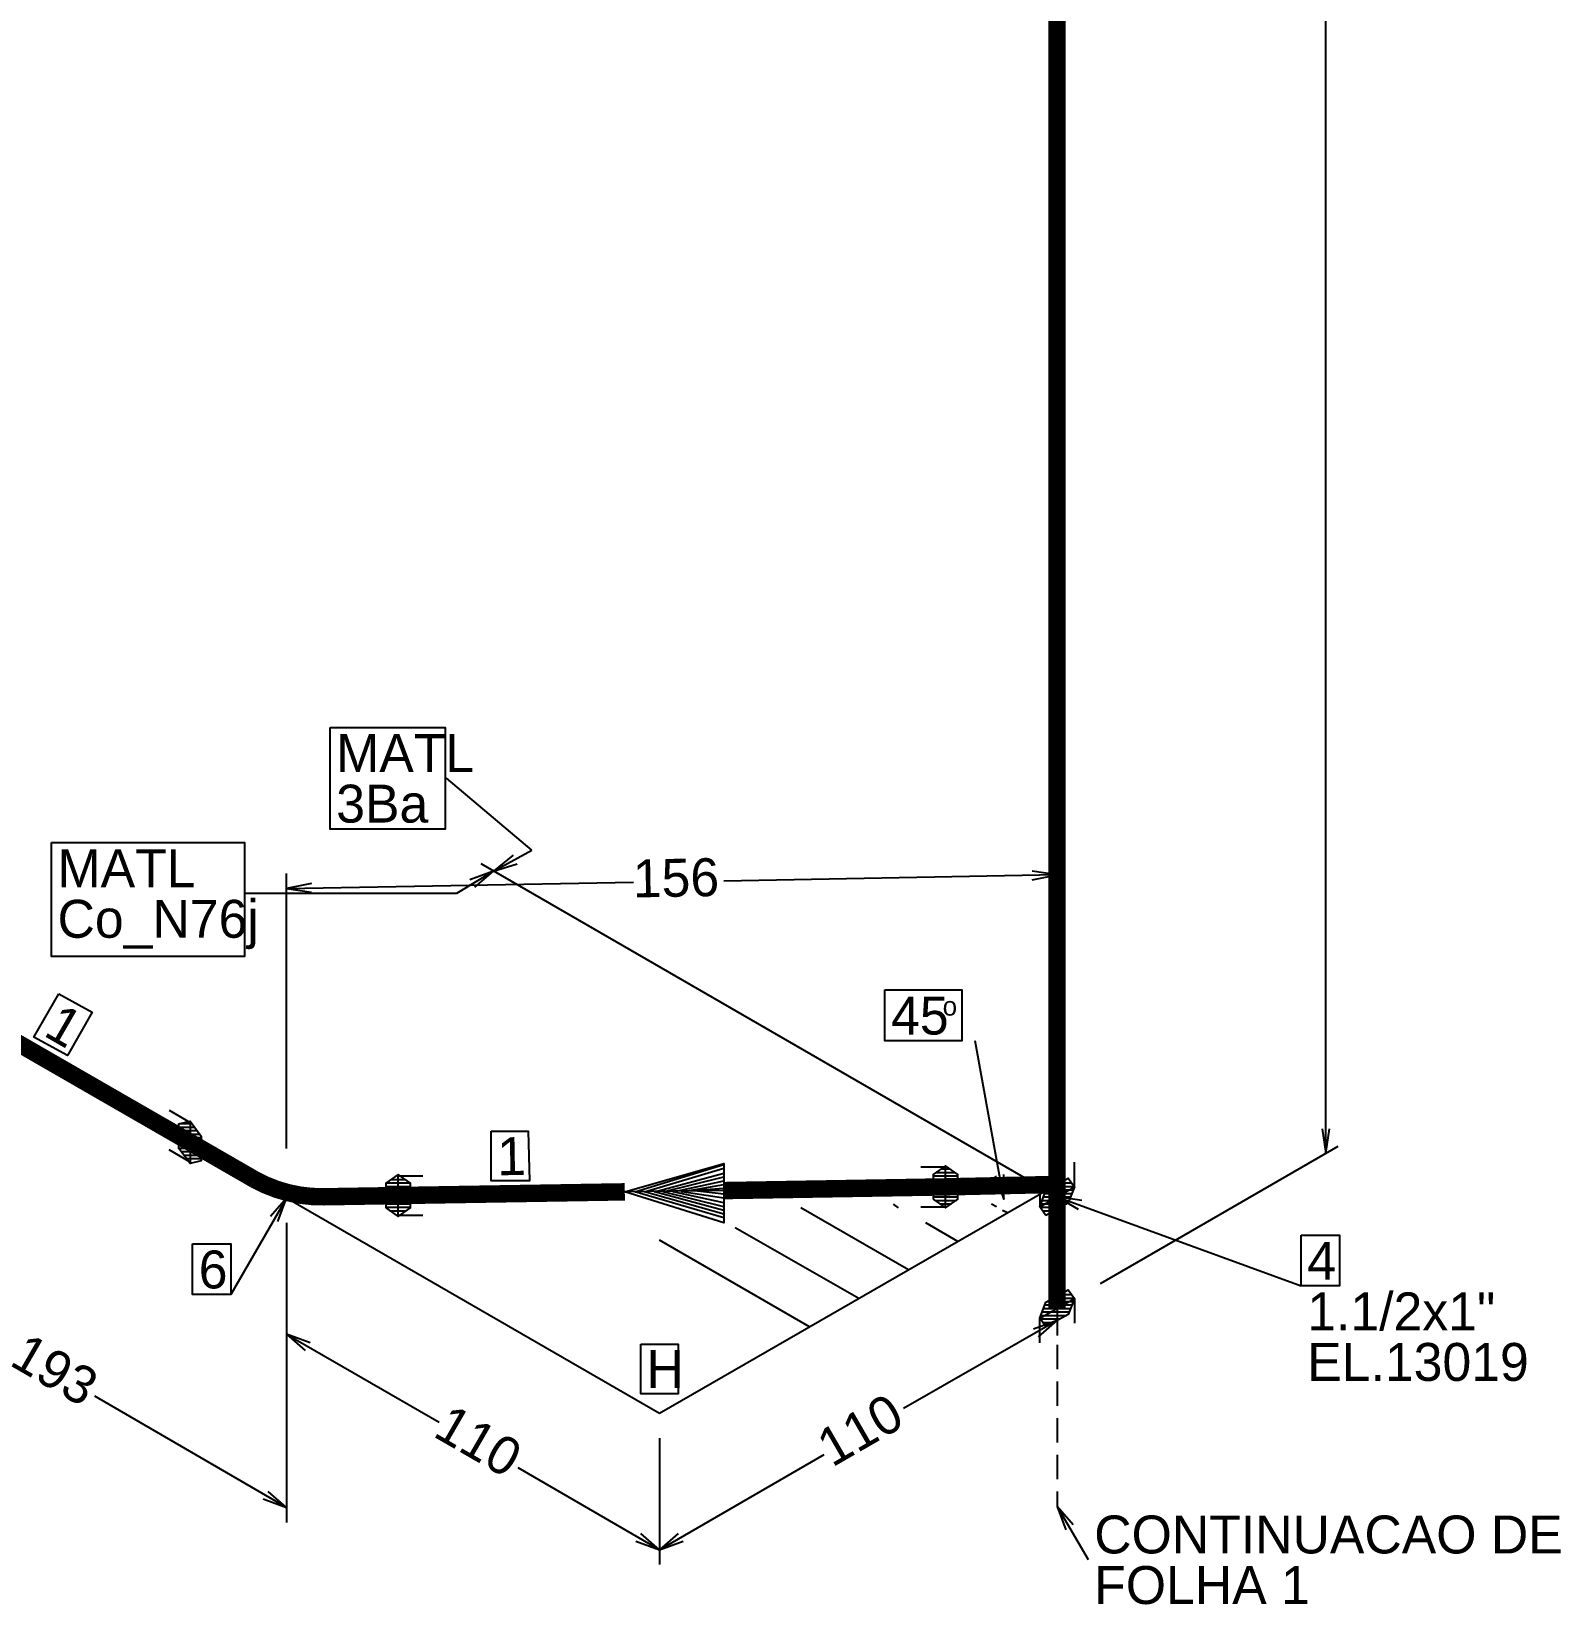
# Model space of a CAD drawing. Extents: x 0 to 597, y 0 to 422.
# Drawn here: x 233.8 to 321.5, y 127.4 to 217.6 of the extents above; entities that cross this region are included whole.
import ezdxf

# ---------------------------------------------------------------- set-up
doc = ezdxf.new("R2010")
doc.units = 0
doc.header["$MEASUREMENT"] = 0
doc.linetypes.add('GT101', pattern=[2.1, 1.4, -0.7])
doc.linetypes.add('GT110', pattern=[2.1, 1.4, -0.7])
doc.layers.add('GT_1', color=7, linetype='Continuous')
doc.styles.add('HTX1', font='O8116901', dxfattribs={"width": 1.02})

msp = doc.modelspace()

# ---------------------------------------------------------------- linework, layer by layer
at = {"layer": 'GT_1', "flags": 128}
for points in [[(307.998, 153.289), (307.998, 267.67)], [(250.914, 177.713), (257.517, 177.713), (257.517, 171.891), (250.914, 171.891), (250.914, 177.713)], [(262.487, 170.684), (257.588, 174.802)], [(234.939, 171.11), (246.015, 171.11), (246.015, 164.578), (234.939, 164.578), (234.939, 171.11)], [(260.286, 169.477), (262.487, 170.684)], [(291.384, 151.514), (259.576, 169.903)], [(291.384, 151.514), (259.576, 169.903)], [(261.422, 170.4), (260.286, 169.477), (261.635, 169.903)], [(292.591, 152.934), (292.591, 170.116)], [(248.429, 153.573), (248.429, 169.335)], [(248.429, 168.483), (268.309, 168.838)], [(249.849, 168.767), (248.429, 168.483), (249.849, 168.27)], [(260.286, 169.477), (258.156, 168.199)], [(259.221, 168.554), (260.286, 169.477), (258.937, 168.98)], [(292.591, 169.264), (273.492, 168.909)], [(291.171, 168.98), (292.591, 169.264), (291.171, 169.477)], [(258.156, 168.199), (246.086, 168.199)], [(235.365, 162.448), (237.282, 161.383), (235.862, 158.898), (233.945, 159.963), (235.365, 162.448)], [(282.722, 162.661), (287.124, 162.661), (287.124, 159.75), (282.722, 159.75), (282.722, 162.661)], [(289.538, 150.662), (287.905, 159.75)], [(241.684, 155.774), (242.891, 155.064), (242.891, 152.792), (241.684, 153.502)], [(242.252, 154.993), (242.891, 155.135), (243.53, 154.283), (243.53, 152.863), (242.891, 152.721), (242.252, 153.573), (242.252, 154.993)], [(242.252, 154.8), (243.142, 154.8)], [(242.252, 154.6), (243.292, 154.6)], [(242.252, 154.4), (243.442, 154.4)], [(242.283, 155), (242.992, 155)], [(260.144, 154.567), (262.274, 154.567), (262.345, 151.727), (260.144, 151.727), (260.144, 154.567)], [(307.785, 154.709), (307.998, 153.289), (308.211, 154.709)], [(242.252, 154.2), (243.53, 154.2)], [(242.252, 154), (243.53, 154)], [(242.252, 153.8), (243.53, 153.8)], [(242.252, 153.6), (243.53, 153.6)], [(242.382, 153.4), (243.53, 153.4)], [(295.076, 145.834), (308.708, 153.715)], [(242.532, 153.2), (243.53, 153.2)], [(242.682, 153), (243.53, 153)], [(273.492, 151.159), (273.492, 149.313), (267.812, 151.088), (273.492, 152.721), (273.492, 149.597), (268.38, 151.088), (273.492, 152.65), (273.492, 149.81), (268.948, 151.088), (273.492, 152.437), (273.492, 150.023), (269.516, 151.088), (273.492, 152.153), (273.492, 150.236), (270.013, 151.088), (273.492, 151.94), (273.492, 150.449), (270.581, 151.088), (273.492, 151.727), (273.492, 150.733), (271.078, 151.088), (273.492, 151.514), (273.492, 150.946), (271.646, 151.159), (273.492, 151.301), (273.492, 151.159), (267.812, 151.088)], [(284.781, 150.236), (286.201, 150.236), (286.201, 152.508), (284.781, 152.508)], [(285.491, 150.662), (286.201, 150.165), (286.911, 150.662), (286.911, 152.082), (286.201, 152.579), (285.491, 152.082), (285.491, 150.662)], [(291.597, 151.656), (291.597, 150.236), (293.585, 151.372), (293.585, 152.792)], [(254.109, 150.165), (254.819, 149.668), (255.529, 150.165), (255.529, 151.585), (254.819, 152.082), (254.109, 151.585), (254.109, 150.165)], [(254.13, 151.6), (255.508, 151.6)], [(254.416, 151.8), (255.222, 151.8)], [(256.239, 149.739), (254.819, 149.739), (254.819, 152.011), (256.239, 152.011)], [(285.491, 152), (286.911, 152)], [(285.491, 151.8), (286.911, 151.8)], [(285.491, 151.6), (286.911, 151.6)], [(285.66, 152.2), (286.742, 152.2)], [(285.945, 152.4), (286.457, 152.4)], [(289.041, 152.011), (289.538, 150.662), (289.538, 152.082)], [(291.952, 149.739), (291.597, 150.236), (291.952, 151.159), (293.23, 151.869), (293.585, 151.372), (293.23, 150.449), (291.952, 149.739)], [(292.746, 151.6), (293.422, 151.6)], [(248.429, 150.733), (245.234, 145.195)], [(247.932, 149.384), (248.429, 150.733), (247.506, 149.668)], [(269.8, 138.379), (248.429, 150.733)], [(254.109, 151.4), (255.529, 151.4)], [(254.109, 151.2), (255.529, 151.2)], [(254.109, 151), (255.529, 151)], [(254.109, 150.8), (255.529, 150.8)], [(292.591, 151.514), (269.8, 138.379)], [(285.491, 151.4), (286.911, 151.4)], [(285.491, 151.2), (286.911, 151.2)], [(285.491, 151), (286.911, 151)], [(285.491, 150.8), (286.911, 150.8)], [(291.814, 150.8), (293.365, 150.8)], [(291.891, 151), (293.442, 151)], [(292.026, 151.2), (293.519, 151.2)], [(292.386, 151.4), (293.565, 151.4)], [(294.011, 150.591), (292.591, 150.804), (293.798, 150.094)], [(292.591, 150.804), (306.578, 145.692)], [(254.109, 150.6), (255.529, 150.6)], [(254.109, 150.4), (255.529, 150.4)], [(254.109, 150.2), (255.529, 150.2)], [(254.345, 150), (255.293, 150)], [(284.071, 146.615), (277.894, 150.165)], [(283.503, 150.165), (283.219, 150.378)], [(285.58, 150.6), (286.822, 150.6)], [(285.865, 150.4), (286.537, 150.4)], [(289.112, 150.236), (288.828, 150.378)], [(289.751, 149.881), (289.467, 150.023)], [(291.623, 150.2), (292.782, 150.2)], [(291.66, 150.4), (293.142, 150.4)], [(291.737, 150.6), (293.288, 150.6)], [(291.766, 150), (292.422, 150)], [(292.591, 150.094), (292.591, 142.852)], [(248.429, 149.313), (248.429, 142.071)], [(281.231, 144.982), (274.131, 149.029)], [(286.911, 148.248), (285.065, 149.313)], [(243.033, 148.106), (245.234, 148.106), (245.234, 145.195), (243.033, 145.195), (243.033, 148.106)], [(278.391, 143.349), (269.8, 148.319)], [(306.578, 148.603), (308.779, 148.603), (308.779, 145.692), (306.578, 145.692), (306.578, 148.603)], [(248.429, 147.893), (248.429, 132.131)], [(291.952, 143.349), (291.597, 143.846), (291.952, 144.769), (293.23, 145.479), (293.585, 144.982), (293.23, 144.059), (291.952, 143.349)], [(291.597, 142.426), (291.597, 143.846), (293.585, 144.982), (293.585, 143.562)], [(291.81, 144.4), (293.361, 144.4)], [(291.887, 144.6), (293.438, 144.6)], [(292.008, 144.8), (293.515, 144.8)], [(292.368, 145), (293.572, 145)], [(292.728, 145.2), (293.429, 145.2)], [(292.591, 143.704), (283.787, 138.663)], [(291.526, 142.781), (292.591, 143.704), (291.242, 143.207)], [(291.63, 143.8), (292.764, 143.8)], [(291.656, 144), (293.124, 144)], [(291.733, 144.2), (293.284, 144.2)], [(291.773, 143.6), (292.404, 143.6)], [(249.778, 142.426), (248.429, 142.923), (249.494, 142)], [(248.429, 142.923), (257.162, 137.882)], [(268.735, 142.355), (270.865, 142.355), (270.865, 139.515), (268.735, 139.515), (268.735, 142.355)], [(248.429, 132.983), (237.424, 139.373)], [(269.8, 136.959), (269.8, 129.717)], [(269.8, 136.959), (269.8, 129.717)], [(269.8, 130.569), (279.243, 136.036)], [(269.8, 130.569), (261.706, 135.255)], [(247.08, 133.48), (248.429, 132.983), (247.364, 133.906)], [(293.514, 131.989), (292.591, 133.054), (293.088, 131.705)], [(292.591, 133.054), (294.366, 130.001)], [(268.451, 131.066), (269.8, 130.569), (268.735, 131.492)], [(270.865, 131.492), (269.8, 130.569), (271.149, 131.066)]]:
    msp.add_lwpolyline(points, dxfattribs=at)
at = {"layer": 'GT_1', "linetype": 'GT101', "const_width": 1, "flags": 128}
msp.add_lwpolyline([(292.591, 235.223), (292.591, 150.804)], dxfattribs=at)
at = {"layer": 'GT_1', "const_width": 1, "flags": 128}
for points in [[(242.891, 153.928), (226.135, 163.584)], [(246.583, 151.798), (242.891, 153.928)], [(267.812, 151.088), (254.819, 150.875)], [(286.201, 151.372), (273.492, 151.159)], [(292.591, 151.514), (286.201, 151.372)], [(254.819, 150.875), (250.559, 150.804)], [(292.591, 150.804), (292.591, 144.414)]]:
    msp.add_lwpolyline(points, dxfattribs=at)
msp.add_lwpolyline([(250.559, 150.804, -0.131972), (246.583, 151.798)], format="xyb", dxfattribs=at)
at = {"layer": 'GT_1', "linetype": 'GT110', "flags": 128}
msp.add_lwpolyline([(292.591, 144.414), (292.591, 133.054)], dxfattribs=at)

# ---------------------------------------------------------------- texts
at = {"layer": 'GT_1', "style": 'HTX1', "width": 1.02}
for s, height, p in [('MATL', 2.1744, (251.269, 175.157)), ('3Ba', 2.1744, (251.269, 172.258)), ('MATL', 2.1744, (235.294, 168.554)), ('Co_N76j', 2.1744, (235.294, 165.655)), ('45', 2.1744, (283.077, 160.105)), ('o', 1.087, (286.034, 161.192)), ('4', 2.174, (306.933, 146.047)), ('6', 2.174, (243.388, 145.55)), ('1.1/2x1"', 2.1744, (306.933, 143.148)), ('H', 2.174, (269.056, 139.847)), ('EL.13019', 2.1744, (306.933, 140.249)), ('CONTINUACAO DE', 2.17437, (294.721, 130.356)), ('FOLHA 1', 2.1744, (294.721, 127.457))]:
    msp.add_text(s, height=height, dxfattribs=at).set_placement(p)
for s, height, rotation, p in [('156', 2.1744, 1, (268.289, 167.965)), ('1', 2.174, 330, (234.418, 160.082)), ('1', 2.174, 1, (260.515, 152.033)), ('193', 2.1744, 330, (232.461, 141.194)), ('110', 2.1744, 30, (279.694, 135.265)), ('110', 2.1744, 330, (256.743, 137.111))]:
    msp.add_text(s, height=height, rotation=rotation, dxfattribs=at).set_placement(p)

doc.saveas('drawing.dxf')
